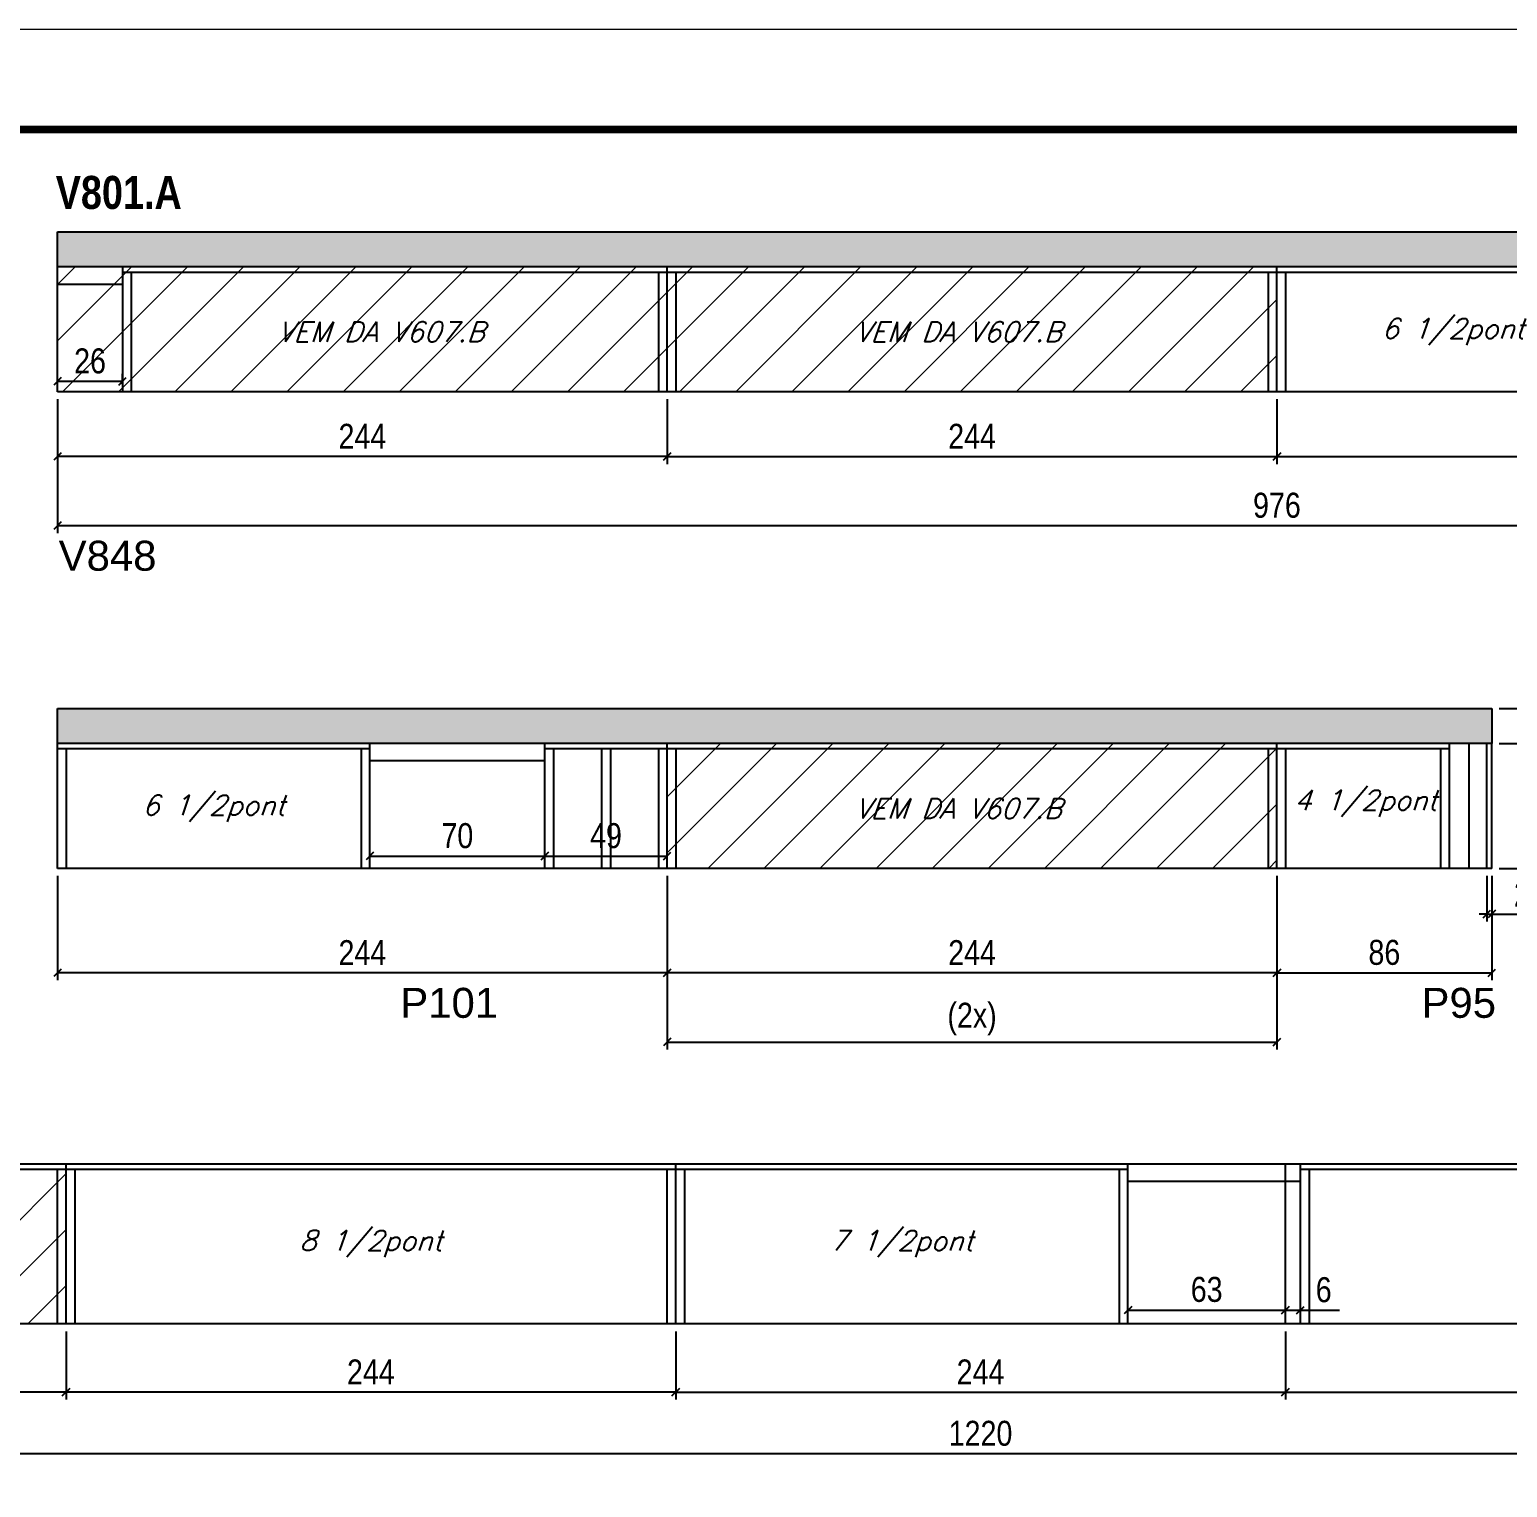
# Model space of a CAD drawing. Extents: x 3309 to 9590, y -2522 to 14608.
# Drawn here: x 5286 to 5878, y 12876 to 13459 of the extents above; entities that cross this region are included whole.
import ezdxf

# ---------------------------------------------------------------- set-up
doc = ezdxf.new("R2010")
doc.units = 0
doc.linetypes.add('DASHED', pattern=[0.75, 0.5, -0.25])
for name, color, linetype in [('5', 5, 'Continuous'), ('COTA', 241, 'Continuous'), ('NOMENCLATURA', 7, 'Continuous'), ('Painéis', 200, 'Continuous'), ('SARR_2.2x7', 40, 'Continuous'), ('SARR_3.5x7', 81, 'Continuous'), ('texto', 7, 'Continuous')]:
    doc.layers.add(name, color=color, linetype=linetype)
for name, color, linetype, lineweight in [('Folhas', 255, 'Continuous', 9), ('Hachura', 251, 'Continuous', 9), ('SARRAFO DE PRESSAO', 251, 'DASHED', 9)]:
    doc.layers.add(name, color=color, linetype=linetype, lineweight=lineweight)
doc.styles.add('COTA TECNICA', font='techl___.ttf', dxfattribs={"height": 10})
doc.styles.add('Romans', font='romans.shx')
doc.styles.get("Standard").update_dxf_attribs({"font": 'arial.ttf'})
doc.styles.add('TECNICA', font='techb___.ttf', dxfattribs={"height": 10})
doc.dimstyles.new('PAINEL', dxfattribs={"dimtxt": 10, "dimasz": 3, "dimexe": 3, "dimexo": 3, "dimgap": 3, "dimtad": 1, "dimdec": 1, "dimzin": 12, "dimdsep": 46, "dimtxsty": 'COTA TECNICA', "dimblk1": 'OBLIQUE', "dimblk2": 'OBLIQUE', "dimsah": 1, "dimcen": 0.9, "dimclrd": 4, "dimclre": 4, "dimclrt": 240, "dimadec": 1, "dimazin": 3, "dimtfac": 1, "dimtdec": 1, "dimtmove": 0, "dimatfit": 3, "dimfxl": 1, "dimtolj": 1, "dimtzin": 12, "dimarcsym": 0})

# ---------------------------------------------------------------- blocks, each defined once
blk = doc.blocks.new('9999999999')
at = {"layer": 'Folhas'}
blk.add_lwpolyline([(98138.98, 34190.21), (99623.98, 34190.21), (99623.98, 35240.21), (98138.98, 35240.21)], close=True, dxfattribs=at)
at = {"layer": 'Folhas', "color": 30, "const_width": 3}
blk.add_lwpolyline([(98213.98, 34230.21), (99583.98, 34230.21), (99583.98, 35200.21), (98213.98, 35200.21)], close=True, dxfattribs=at)
blk = doc.blocks.new('_Oblique')
at = {"color": 0, "linetype": 'ByBlock', "lineweight": -2}
blk.add_line((-0.5, -0.5), (0.5, 0.5), dxfattribs=at)
blk = doc.blocks.new('*D1444')
at = {"layer": 'COTA', "color": 4, "linetype": 'ByBlock', "lineweight": -2, "transparency": 16777216}
for p, q in [((5297.41, 13311.29), (5297.41, 13285.37)), ((5541.41, 13311.29), (5541.41, 13285.37)), ((5541.41, 13288.37), (5297.41, 13288.37))]:
    blk.add_line(p, q, dxfattribs=at)
at = {"layer": 'Defpoints', "color": 0, "linetype": 'ByBlock', "transparency": 16777216}
for p in [(5297.41, 13314.29), (5541.41, 13314.29), (5297.41, 13288.37)]:
    blk.add_point(p, dxfattribs=at)
at = {"layer": 'COTA', "color": 4, "linetype": 'ByBlock', "lineweight": -2, "transparency": 16777216, "xscale": 3, "yscale": 3, "zscale": 3, "rotation": 180}
blk.add_blockref('_Oblique', (5297.41, 13288.37), dxfattribs=at)
at = {"layer": 'COTA', "color": 4, "linetype": 'ByBlock', "lineweight": -2, "transparency": 16777216, "xscale": 3, "yscale": 3, "zscale": 3}
blk.add_blockref('_Oblique', (5541.41, 13288.37), dxfattribs=at)
at = {"layer": 'COTA', "color": 240, "linetype": 'ByBlock', "transparency": 16777216, "insert": (5419.41, 13296.45), "char_height": 10, "attachment_point": 5, "style": 'COTA TECNICA'}
blk.add_mtext('\\A1;244', dxfattribs=at)
blk = doc.blocks.new('*D1446')
at = {"layer": 'COTA', "color": 4, "linetype": 'ByBlock', "lineweight": -2, "transparency": 16777216}
for p, q in [((5297.41, 13311.29), (5297.41, 13257.66)), ((6273.41, 13311.29), (6273.41, 13257.66)), ((6273.41, 13260.66), (5297.41, 13260.66))]:
    blk.add_line(p, q, dxfattribs=at)
at = {"layer": 'Defpoints', "color": 0, "linetype": 'ByBlock', "transparency": 16777216}
for p in [(5297.41, 13314.29), (6273.41, 13314.29), (5297.41, 13260.66)]:
    blk.add_point(p, dxfattribs=at)
at = {"layer": 'COTA', "color": 4, "linetype": 'ByBlock', "lineweight": -2, "transparency": 16777216, "xscale": 3, "yscale": 3, "zscale": 3, "rotation": 180}
blk.add_blockref('_Oblique', (5297.41, 13260.66), dxfattribs=at)
at = {"layer": 'COTA', "color": 4, "linetype": 'ByBlock', "lineweight": -2, "transparency": 16777216, "xscale": 3, "yscale": 3, "zscale": 3}
blk.add_blockref('_Oblique', (6273.41, 13260.66), dxfattribs=at)
at = {"layer": 'COTA', "color": 240, "linetype": 'ByBlock', "transparency": 16777216, "insert": (5785.41, 13268.8), "char_height": 10, "attachment_point": 5, "style": 'COTA TECNICA'}
blk.add_mtext('\\A1;976', dxfattribs=at)
blk = doc.blocks.new('*D1445')
at = {"layer": 'COTA', "color": 4, "lineweight": -2, "transparency": 16777216}
for p, q in [((5541.41, 13311.29), (5541.41, 13285.37)), ((5785.41, 13311.29), (5785.41, 13285.37)), ((5541.41, 13288.37), (5785.41, 13288.37))]:
    blk.add_line(p, q, dxfattribs=at)
at = {"layer": 'Defpoints', "color": 0, "transparency": 16777216}
for p in [(5541.41, 13314.29, 0), (5785.41, 13314.29, 0), (5785.41, 13288.37)]:
    blk.add_point(p, dxfattribs=at)
at = {"layer": 'COTA', "color": 4, "lineweight": -2, "transparency": 16777216, "xscale": 3, "yscale": 3, "zscale": 3, "rotation": 180}
blk.add_blockref('_Oblique', (5541.41, 13288.37), dxfattribs=at)
at = {"layer": 'COTA', "color": 4, "lineweight": -2, "transparency": 16777216, "xscale": 3, "yscale": 3, "zscale": 3}
blk.add_blockref('_Oblique', (5785.41, 13288.37), dxfattribs=at)
at = {"layer": 'COTA', "color": 240, "transparency": 16777216, "insert": (5663.41, 13296.45), "char_height": 10, "attachment_point": 5, "style": 'COTA TECNICA'}
blk.add_mtext('\\A1;244', dxfattribs=at)
blk = doc.blocks.new('*D1447')
at = {"layer": 'COTA', "color": 4, "lineweight": -2, "transparency": 16777216}
for p, q in [((5785.41, 13311.29), (5785.41, 13285.37)), ((6029.41, 13311.29), (6029.41, 13285.37)), ((5785.41, 13288.37), (6029.41, 13288.37))]:
    blk.add_line(p, q, dxfattribs=at)
at = {"layer": 'Defpoints', "color": 0, "transparency": 16777216}
for p in [(5785.41, 13314.29, 0), (6029.41, 13314.29, 0), (6029.41, 13288.37)]:
    blk.add_point(p, dxfattribs=at)
at = {"layer": 'COTA', "color": 4, "lineweight": -2, "transparency": 16777216, "xscale": 3, "yscale": 3, "zscale": 3, "rotation": 180}
blk.add_blockref('_Oblique', (5785.41, 13288.37), dxfattribs=at)
at = {"layer": 'COTA', "color": 4, "lineweight": -2, "transparency": 16777216, "xscale": 3, "yscale": 3, "zscale": 3}
blk.add_blockref('_Oblique', (6029.41, 13288.37), dxfattribs=at)
at = {"layer": 'COTA', "color": 240, "transparency": 16777216, "insert": (5907.41, 13296.45), "char_height": 10, "attachment_point": 5, "style": 'COTA TECNICA'}
blk.add_mtext('\\A1;244', dxfattribs=at)
blk = doc.blocks.new('*D1452')
at = {"layer": 'COTA', "color": 4, "linetype": 'ByBlock', "lineweight": -2, "transparency": 16777216}
for p, q in [((5541.41, 13120.49), (5541.41, 13078.68)), ((5785.41, 13120.49), (5785.41, 13078.68)), ((5785.41, 13081.68), (5541.41, 13081.68))]:
    blk.add_line(p, q, dxfattribs=at)
at = {"layer": 'Defpoints', "color": 0, "linetype": 'ByBlock', "transparency": 16777216}
for p in [(5541.41, 13123.49), (5785.41, 13123.49), (5541.41, 13081.68)]:
    blk.add_point(p, dxfattribs=at)
at = {"layer": 'COTA', "color": 4, "linetype": 'ByBlock', "lineweight": -2, "transparency": 16777216, "xscale": 3, "yscale": 3, "zscale": 3, "rotation": 180}
blk.add_blockref('_Oblique', (5541.41, 13081.68), dxfattribs=at)
at = {"layer": 'COTA', "color": 4, "linetype": 'ByBlock', "lineweight": -2, "transparency": 16777216, "xscale": 3, "yscale": 3, "zscale": 3}
blk.add_blockref('_Oblique', (5785.41, 13081.68), dxfattribs=at)
at = {"layer": 'COTA', "color": 240, "linetype": 'ByBlock', "transparency": 16777216, "insert": (5663.41, 13089.76), "char_height": 10, "attachment_point": 5, "style": 'COTA TECNICA'}
blk.add_mtext('\\A1;244', dxfattribs=at)
blk = doc.blocks.new('*D1453')
at = {"layer": 'COTA', "color": 4, "linetype": 'ByBlock', "lineweight": -2, "transparency": 16777216}
for p, q in [((5297.41, 13120.49), (5297.41, 13078.68)), ((5541.41, 13120.49), (5541.41, 13078.68)), ((5541.41, 13081.68), (5297.41, 13081.68))]:
    blk.add_line(p, q, dxfattribs=at)
at = {"layer": 'Defpoints', "color": 0, "linetype": 'ByBlock', "transparency": 16777216}
for p in [(5297.41, 13123.49), (5541.41, 13123.49), (5297.41, 13081.68)]:
    blk.add_point(p, dxfattribs=at)
at = {"layer": 'COTA', "color": 4, "linetype": 'ByBlock', "lineweight": -2, "transparency": 16777216, "xscale": 3, "yscale": 3, "zscale": 3, "rotation": 180}
blk.add_blockref('_Oblique', (5297.41, 13081.68), dxfattribs=at)
at = {"layer": 'COTA', "color": 4, "linetype": 'ByBlock', "lineweight": -2, "transparency": 16777216, "xscale": 3, "yscale": 3, "zscale": 3}
blk.add_blockref('_Oblique', (5541.41, 13081.68), dxfattribs=at)
at = {"layer": 'COTA', "color": 240, "linetype": 'ByBlock', "transparency": 16777216, "insert": (5419.41, 13089.76), "char_height": 10, "attachment_point": 5, "style": 'COTA TECNICA'}
blk.add_mtext('\\A1;244', dxfattribs=at)
blk = doc.blocks.new('*D1454')
at = {"layer": 'COTA', "color": 4, "lineweight": -2, "transparency": 16777216}
for p, q in [((5785.41, 13120.49), (5785.41, 13078.68)), ((5871.41, 13120.49), (5871.41, 13078.68)), ((5785.41, 13081.68), (5871.41, 13081.68))]:
    blk.add_line(p, q, dxfattribs=at)
at = {"layer": 'Defpoints', "color": 0, "transparency": 16777216}
for p in [(5785.41, 13123.49, 0), (5871.41, 13123.49, 0), (5871.41, 13081.68)]:
    blk.add_point(p, dxfattribs=at)
at = {"layer": 'COTA', "color": 4, "lineweight": -2, "transparency": 16777216, "xscale": 3, "yscale": 3, "zscale": 3, "rotation": 180}
blk.add_blockref('_Oblique', (5785.41, 13081.68), dxfattribs=at)
at = {"layer": 'COTA', "color": 4, "lineweight": -2, "transparency": 16777216, "xscale": 3, "yscale": 3, "zscale": 3}
blk.add_blockref('_Oblique', (5871.41, 13081.68), dxfattribs=at)
at = {"layer": 'COTA', "color": 240, "transparency": 16777216, "insert": (5828.41, 13089.81), "char_height": 10, "attachment_point": 5, "style": 'COTA TECNICA'}
blk.add_mtext('\\A1;86', dxfattribs=at)
blk = doc.blocks.new('*D1449')
at = {"layer": 'COTA', "color": 4, "lineweight": -2, "transparency": 16777216}
for p, q in [((5874.41, 13173.49), (5909.49, 13173.49)), ((5906.49, 13173.49), (5906.49, 13123.49)), ((5874.41, 13123.49), (5909.49, 13123.49))]:
    blk.add_line(p, q, dxfattribs=at)
at = {"layer": 'Defpoints', "color": 0, "transparency": 16777216}
for p in [(5871.41, 13173.49, 0), (5871.41, 13123.49, 0), (5906.49, 13123.49)]:
    blk.add_point(p, dxfattribs=at)
at = {"layer": 'COTA', "color": 4, "lineweight": -2, "transparency": 16777216, "xscale": 3, "yscale": 3, "zscale": 3}
for p, rotation in [((5906.49, 13173.49), 90), ((5906.49, 13123.49), 270)]:
    blk.add_blockref('_Oblique', p, dxfattribs=dict(at, rotation=rotation))
at = {"layer": 'COTA', "color": 240, "transparency": 16777216, "insert": (5898.38, 13148.49), "char_height": 10, "attachment_point": 5, "rotation": 90, "style": 'COTA TECNICA'}
blk.add_mtext('\\A1;50', dxfattribs=at)
blk = doc.blocks.new('*D1450')
at = {"layer": 'COTA', "color": 4, "lineweight": -2, "transparency": 16777216}
for p, q in [((5906.49, 13187.49), (5906.49, 13206.61)), ((5874.41, 13187.49), (5909.49, 13187.49)), ((5906.49, 13173.49), (5906.49, 13187.49)), ((5874.41, 13173.49), (5909.49, 13173.49))]:
    blk.add_line(p, q, dxfattribs=at)
at = {"layer": 'Defpoints', "color": 0, "transparency": 16777216}
for p in [(5871.41, 13187.49, 0), (5906.49, 13187.49), (5871.41, 13173.49, 0)]:
    blk.add_point(p, dxfattribs=at)
at = {"layer": 'COTA', "color": 4, "lineweight": -2, "transparency": 16777216, "xscale": 3, "yscale": 3, "zscale": 3}
for p, rotation in [((5906.49, 13187.49), 90), ((5906.49, 13173.49), 270)]:
    blk.add_blockref('_Oblique', p, dxfattribs=dict(at, rotation=rotation))
at = {"layer": 'COTA', "color": 240, "transparency": 16777216, "insert": (5898.42, 13198.55), "char_height": 10, "attachment_point": 5, "rotation": 90, "style": 'COTA TECNICA'}
blk.add_mtext('\\A1;14', dxfattribs=at)
blk = doc.blocks.new('*D1451')
at = {"layer": 'COTA', "color": 4, "lineweight": -2, "transparency": 16777216}
for p, q in [((5874.41, 13187.49), (5938.07, 13187.49)), ((5935.07, 13123.49), (5935.07, 13187.49)), ((5874.41, 13123.49), (5938.07, 13123.49))]:
    blk.add_line(p, q, dxfattribs=at)
at = {"layer": 'Defpoints', "color": 0, "transparency": 16777216}
for p in [(5871.41, 13187.49, 0), (5935.07, 13187.49), (5871.41, 13123.49, 0)]:
    blk.add_point(p, dxfattribs=at)
at = {"layer": 'COTA', "color": 4, "lineweight": -2, "transparency": 16777216, "xscale": 3, "yscale": 3, "zscale": 3}
for p, rotation in [((5935.07, 13187.49), 90), ((5935.07, 13123.49), 270)]:
    blk.add_blockref('_Oblique', p, dxfattribs=dict(at, rotation=rotation))
at = {"layer": 'COTA', "color": 240, "transparency": 16777216, "insert": (5926.97, 13155.49), "char_height": 10, "attachment_point": 5, "rotation": 90, "style": 'COTA TECNICA'}
blk.add_mtext('\\A1;64', dxfattribs=at)
blk = doc.blocks.new('*D1455')
at = {"layer": 'COTA', "color": 4, "lineweight": -2, "transparency": 16777216}
for p, q in [((5541.41, 13120.49), (5541.41, 13050.97)), ((5785.41, 13120.49), (5785.41, 13050.97)), ((5541.41, 13053.97), (5785.41, 13053.97))]:
    blk.add_line(p, q, dxfattribs=at)
at = {"layer": 'Defpoints', "color": 0, "transparency": 16777216}
for p in [(5541.41, 13123.49), (5785.41, 13123.49), (5785.41, 13053.97)]:
    blk.add_point(p, dxfattribs=at)
at = {"layer": 'COTA', "color": 4, "lineweight": -2, "transparency": 16777216, "xscale": 3, "yscale": 3, "zscale": 3, "rotation": 180}
blk.add_blockref('_Oblique', (5541.41, 13053.97), dxfattribs=at)
at = {"layer": 'COTA', "color": 4, "lineweight": -2, "transparency": 16777216, "xscale": 3, "yscale": 3, "zscale": 3}
blk.add_blockref('_Oblique', (5785.41, 13053.97), dxfattribs=at)
at = {"layer": 'COTA', "color": 240, "transparency": 16777216, "insert": (5663.41, 13063.2), "char_height": 10, "attachment_point": 5, "style": 'COTA TECNICA'}
blk.add_mtext('\\A1;(2x)', dxfattribs=at)
blk = doc.blocks.new('*D1456')
at = {"layer": 'COTA', "color": 4, "lineweight": -2, "transparency": 16777216}
for p, q in [((5869.41, 13120.49), (5869.41, 13102.22)), ((5871.41, 13120.49), (5871.41, 13102.22)), ((5869.41, 13105.22), (5866.41, 13105.22)), ((5869.41, 13105.22), (5871.41, 13105.22)), ((5871.41, 13105.22), (5889.52, 13105.22))]:
    blk.add_line(p, q, dxfattribs=at)
at = {"layer": 'Defpoints', "color": 0, "transparency": 16777216}
for p in [(5869.41, 13123.49), (5871.41, 13123.49), (5871.41, 13105.22)]:
    blk.add_point(p, dxfattribs=at)
at = {"layer": 'COTA', "color": 4, "lineweight": -2, "transparency": 16777216, "xscale": 3, "yscale": 3, "zscale": 3}
blk.add_blockref('_Oblique', (5869.41, 13105.22), dxfattribs=at)
at = {"layer": 'COTA', "color": 4, "lineweight": -2, "transparency": 16777216, "xscale": 3, "yscale": 3, "zscale": 3, "rotation": 180}
blk.add_blockref('_Oblique', (5871.41, 13105.22), dxfattribs=at)
at = {"layer": 'COTA', "color": 240, "transparency": 16777216, "insert": (5883.46, 13113.22), "char_height": 10, "attachment_point": 5, "style": 'COTA TECNICA'}
blk.add_mtext('\\A1;2', dxfattribs=at)
blk = doc.blocks.new('*D1457')
at = {"layer": 'COTA', "color": 4, "lineweight": -2, "transparency": 16777216}
for p, q in [((5297.41, 13317.29), (5297.41, 13321.48)), ((5323.41, 13317.29), (5323.41, 13321.48)), ((5297.41, 13318.48), (5323.41, 13318.48))]:
    blk.add_line(p, q, dxfattribs=at)
at = {"layer": 'Defpoints', "color": 0, "transparency": 16777216}
for p in [(5297.41, 13314.29), (5323.41, 13318.48), (5323.41, 13314.29)]:
    blk.add_point(p, dxfattribs=at)
at = {"layer": 'COTA', "color": 4, "lineweight": -2, "transparency": 16777216, "xscale": 3, "yscale": 3, "zscale": 3, "rotation": 180}
blk.add_blockref('_Oblique', (5297.41, 13318.48), dxfattribs=at)
at = {"layer": 'COTA', "color": 4, "lineweight": -2, "transparency": 16777216, "xscale": 3, "yscale": 3, "zscale": 3}
blk.add_blockref('_Oblique', (5323.41, 13318.48), dxfattribs=at)
at = {"layer": 'COTA', "color": 240, "transparency": 16777216, "insert": (5310.41, 13326.58), "char_height": 10, "attachment_point": 5, "style": 'COTA TECNICA'}
blk.add_mtext('\\A1;26', dxfattribs=at)
blk = doc.blocks.new('*D1460')
at = {"layer": 'COTA', "color": 4, "lineweight": -2, "transparency": 16777216}
for p, q in [((5422.41, 13126.49), (5422.41, 13131.43)), ((5492.41, 13126.49), (5492.41, 13131.43)), ((5422.41, 13128.43), (5492.41, 13128.43))]:
    blk.add_line(p, q, dxfattribs=at)
at = {"layer": 'Defpoints', "color": 0, "transparency": 16777216}
for p in [(5492.41, 13128.43), (5422.41, 13123.49), (5492.41, 13123.49)]:
    blk.add_point(p, dxfattribs=at)
at = {"layer": 'COTA', "color": 4, "lineweight": -2, "transparency": 16777216, "xscale": 3, "yscale": 3, "zscale": 3, "rotation": 180}
blk.add_blockref('_Oblique', (5422.41, 13128.43), dxfattribs=at)
at = {"layer": 'COTA', "color": 4, "lineweight": -2, "transparency": 16777216, "xscale": 3, "yscale": 3, "zscale": 3}
blk.add_blockref('_Oblique', (5492.41, 13128.43), dxfattribs=at)
at = {"layer": 'COTA', "color": 240, "transparency": 16777216, "insert": (5457.41, 13136.53), "char_height": 10, "attachment_point": 5, "style": 'COTA TECNICA'}
blk.add_mtext('\\A1;70', dxfattribs=at)
blk = doc.blocks.new('*D1461')
at = {"layer": 'COTA', "color": 4, "lineweight": -2, "transparency": 16777216}
for p, q in [((5492.41, 13126.49), (5492.41, 13131.43)), ((5541.41, 13126.49), (5541.41, 13131.43)), ((5492.41, 13128.43), (5541.41, 13128.43))]:
    blk.add_line(p, q, dxfattribs=at)
at = {"layer": 'Defpoints', "color": 0, "transparency": 16777216}
for p in [(5541.41, 13128.43), (5492.41, 13123.49), (5541.41, 13123.49)]:
    blk.add_point(p, dxfattribs=at)
at = {"layer": 'COTA', "color": 4, "lineweight": -2, "transparency": 16777216, "xscale": 3, "yscale": 3, "zscale": 3, "rotation": 180}
blk.add_blockref('_Oblique', (5492.41, 13128.43), dxfattribs=at)
at = {"layer": 'COTA', "color": 4, "lineweight": -2, "transparency": 16777216, "xscale": 3, "yscale": 3, "zscale": 3}
blk.add_blockref('_Oblique', (5541.41, 13128.43), dxfattribs=at)
at = {"layer": 'COTA', "color": 240, "transparency": 16777216, "insert": (5516.91, 13136.53), "char_height": 10, "attachment_point": 5, "style": 'COTA TECNICA'}
blk.add_mtext('\\A1;49', dxfattribs=at)
blk = doc.blocks.new('*D1465')
at = {"layer": 'COTA', "color": 4, "linetype": 'ByBlock', "lineweight": -2, "transparency": 16777216}
for p, q in [((5300.8, 12938.15), (5300.8, 12910.83)), ((5544.8, 12938.15), (5544.8, 12910.83)), ((5544.8, 12913.83), (5300.8, 12913.83))]:
    blk.add_line(p, q, dxfattribs=at)
at = {"layer": 'Defpoints', "color": 0, "linetype": 'ByBlock', "transparency": 16777216}
for p in [(5300.8, 12941.15), (5544.8, 12941.15), (5300.8, 12913.83)]:
    blk.add_point(p, dxfattribs=at)
at = {"layer": 'COTA', "color": 4, "linetype": 'ByBlock', "lineweight": -2, "transparency": 16777216, "xscale": 3, "yscale": 3, "zscale": 3, "rotation": 180}
blk.add_blockref('_Oblique', (5300.8, 12913.83), dxfattribs=at)
at = {"layer": 'COTA', "color": 4, "linetype": 'ByBlock', "lineweight": -2, "transparency": 16777216, "xscale": 3, "yscale": 3, "zscale": 3}
blk.add_blockref('_Oblique', (5544.8, 12913.83), dxfattribs=at)
at = {"layer": 'COTA', "color": 240, "linetype": 'ByBlock', "transparency": 16777216, "insert": (5422.8, 12921.9), "char_height": 10, "attachment_point": 5, "style": 'COTA TECNICA'}
blk.add_mtext('\\A1;244', dxfattribs=at)
blk = doc.blocks.new('*D1466')
at = {"layer": 'COTA', "color": 4, "linetype": 'ByBlock', "lineweight": -2, "transparency": 16777216}
for p, q in [((5056.8, 12938.15), (5056.8, 12910.83)), ((5300.8, 12938.15), (5300.8, 12910.83)), ((5300.8, 12913.83), (5056.8, 12913.83))]:
    blk.add_line(p, q, dxfattribs=at)
at = {"layer": 'Defpoints', "color": 0, "linetype": 'ByBlock', "transparency": 16777216}
for p in [(5056.8, 12941.15), (5300.8, 12941.15), (5056.8, 12913.83)]:
    blk.add_point(p, dxfattribs=at)
at = {"layer": 'COTA', "color": 4, "linetype": 'ByBlock', "lineweight": -2, "transparency": 16777216, "xscale": 3, "yscale": 3, "zscale": 3, "rotation": 180}
blk.add_blockref('_Oblique', (5056.8, 12913.83), dxfattribs=at)
at = {"layer": 'COTA', "color": 4, "linetype": 'ByBlock', "lineweight": -2, "transparency": 16777216, "xscale": 3, "yscale": 3, "zscale": 3}
blk.add_blockref('_Oblique', (5300.8, 12913.83), dxfattribs=at)
at = {"layer": 'COTA', "color": 240, "linetype": 'ByBlock', "transparency": 16777216, "insert": (5178.8, 12921.9), "char_height": 10, "attachment_point": 5, "style": 'COTA TECNICA'}
blk.add_mtext('\\A1;244', dxfattribs=at)
blk = doc.blocks.new('*D1467')
at = {"layer": 'COTA', "color": 4, "linetype": 'ByBlock', "lineweight": -2, "transparency": 16777216}
for p, q in [((5056.8, 12938.15), (5056.8, 12886.17)), ((6276.8, 12938.15), (6276.8, 12886.17)), ((6276.8, 12889.17), (5056.8, 12889.17))]:
    blk.add_line(p, q, dxfattribs=at)
at = {"layer": 'Defpoints', "color": 0, "linetype": 'ByBlock', "transparency": 16777216}
for p in [(5056.8, 12941.15), (6276.8, 12941.15), (5056.8, 12889.17)]:
    blk.add_point(p, dxfattribs=at)
at = {"layer": 'COTA', "color": 4, "linetype": 'ByBlock', "lineweight": -2, "transparency": 16777216, "xscale": 3, "yscale": 3, "zscale": 3, "rotation": 180}
blk.add_blockref('_Oblique', (5056.8, 12889.17), dxfattribs=at)
at = {"layer": 'COTA', "color": 4, "linetype": 'ByBlock', "lineweight": -2, "transparency": 16777216, "xscale": 3, "yscale": 3, "zscale": 3}
blk.add_blockref('_Oblique', (6276.8, 12889.17), dxfattribs=at)
at = {"layer": 'COTA', "color": 240, "linetype": 'ByBlock', "transparency": 16777216, "insert": (5666.8, 12897.28), "char_height": 10, "attachment_point": 5, "style": 'COTA TECNICA'}
blk.add_mtext('\\A1;1220', dxfattribs=at)
blk = doc.blocks.new('*D1468')
at = {"layer": 'COTA', "color": 4, "lineweight": -2, "transparency": 16777216}
for p, q in [((5544.8, 12938.15), (5544.8, 12910.83)), ((5788.8, 12938.15), (5788.8, 12910.83)), ((5544.8, 12913.83), (5788.8, 12913.83))]:
    blk.add_line(p, q, dxfattribs=at)
at = {"layer": 'Defpoints', "color": 0, "transparency": 16777216}
for p in [(5544.8, 12941.15), (5788.8, 12941.15), (5788.8, 12913.83)]:
    blk.add_point(p, dxfattribs=at)
at = {"layer": 'COTA', "color": 4, "lineweight": -2, "transparency": 16777216, "xscale": 3, "yscale": 3, "zscale": 3, "rotation": 180}
blk.add_blockref('_Oblique', (5544.8, 12913.83), dxfattribs=at)
at = {"layer": 'COTA', "color": 4, "lineweight": -2, "transparency": 16777216, "xscale": 3, "yscale": 3, "zscale": 3}
blk.add_blockref('_Oblique', (5788.8, 12913.83), dxfattribs=at)
at = {"layer": 'COTA', "color": 240, "transparency": 16777216, "insert": (5666.8, 12921.9), "char_height": 10, "attachment_point": 5, "style": 'COTA TECNICA'}
blk.add_mtext('\\A1;244', dxfattribs=at)
blk = doc.blocks.new('*D1469')
at = {"layer": 'COTA', "color": 4, "lineweight": -2, "transparency": 16777216}
for p, q in [((5788.8, 12938.15), (5788.8, 12910.83)), ((6032.8, 12938.15), (6032.8, 12910.83)), ((5788.8, 12913.83), (6032.8, 12913.83))]:
    blk.add_line(p, q, dxfattribs=at)
at = {"layer": 'Defpoints', "color": 0, "transparency": 16777216}
for p in [(5788.8, 12941.15), (6032.8, 12941.15), (6032.8, 12913.83)]:
    blk.add_point(p, dxfattribs=at)
at = {"layer": 'COTA', "color": 4, "lineweight": -2, "transparency": 16777216, "xscale": 3, "yscale": 3, "zscale": 3, "rotation": 180}
blk.add_blockref('_Oblique', (5788.8, 12913.83), dxfattribs=at)
at = {"layer": 'COTA', "color": 4, "lineweight": -2, "transparency": 16777216, "xscale": 3, "yscale": 3, "zscale": 3}
blk.add_blockref('_Oblique', (6032.8, 12913.83), dxfattribs=at)
at = {"layer": 'COTA', "color": 240, "transparency": 16777216, "insert": (5910.8, 12921.9), "char_height": 10, "attachment_point": 5, "style": 'COTA TECNICA'}
blk.add_mtext('\\A1;244', dxfattribs=at)
blk = doc.blocks.new('*D1470')
at = {"layer": 'COTA', "color": 4, "lineweight": -2, "transparency": 16777216}
for p, q in [((5725.8, 12944.15), (5725.8, 12949.67)), ((5788.8, 12944.15), (5788.8, 12949.67)), ((5725.8, 12946.67), (5788.8, 12946.67))]:
    blk.add_line(p, q, dxfattribs=at)
at = {"layer": 'Defpoints', "color": 0, "transparency": 16777216}
for p in [(5725.8, 12941.15), (5788.8, 12946.67), (5788.8, 12941.15)]:
    blk.add_point(p, dxfattribs=at)
at = {"layer": 'COTA', "color": 4, "lineweight": -2, "transparency": 16777216, "xscale": 3, "yscale": 3, "zscale": 3, "rotation": 180}
blk.add_blockref('_Oblique', (5725.8, 12946.67), dxfattribs=at)
at = {"layer": 'COTA', "color": 4, "lineweight": -2, "transparency": 16777216, "xscale": 3, "yscale": 3, "zscale": 3}
blk.add_blockref('_Oblique', (5788.8, 12946.67), dxfattribs=at)
at = {"layer": 'COTA', "color": 240, "transparency": 16777216, "insert": (5757.3, 12954.89), "char_height": 10, "attachment_point": 5, "style": 'COTA TECNICA'}
blk.add_mtext('\\A1;63', dxfattribs=at)
blk = doc.blocks.new('*D1471')
at = {"layer": 'COTA', "color": 4, "lineweight": -2, "transparency": 16777216}
for p, q in [((5788.8, 12944.15), (5788.8, 12949.67)), ((5794.8, 12944.15), (5794.8, 12949.67)), ((5788.8, 12946.67), (5794.8, 12946.67)), ((5794.8, 12946.67), (5810.47, 12946.67))]:
    blk.add_line(p, q, dxfattribs=at)
at = {"layer": 'Defpoints', "color": 0, "transparency": 16777216}
for p in [(5788.8, 12941.15), (5794.8, 12946.67), (5794.8, 12941.15)]:
    blk.add_point(p, dxfattribs=at)
at = {"layer": 'COTA', "color": 4, "lineweight": -2, "transparency": 16777216, "xscale": 3, "yscale": 3, "zscale": 3, "rotation": 180}
blk.add_blockref('_Oblique', (5788.8, 12946.67), dxfattribs=at)
at = {"layer": 'COTA', "color": 4, "lineweight": -2, "transparency": 16777216, "xscale": 3, "yscale": 3, "zscale": 3}
blk.add_blockref('_Oblique', (5794.8, 12946.67), dxfattribs=at)
at = {"layer": 'COTA', "color": 240, "transparency": 16777216, "insert": (5804.13, 12954.77), "char_height": 10, "attachment_point": 5, "style": 'COTA TECNICA'}
blk.add_mtext('\\A1;6', dxfattribs=at)

msp = doc.modelspace()

# ---------------------------------------------------------------- hatches: boundary and pattern name
at = {"layer": 'COTA'}
h = msp.add_hatch(dxfattribs=at)
h.set_pattern_fill('AR-CONC', color=256, scale=0.03)
h.set_pattern_definition([(50, (-1629.3335, 102.283), (5.4655401, -0.4781726), [0.5715, -6.2865]), (355, (-1629.3335, 102.283), (-1.0573026, 5.7317054), [0.4572, -5.0292175]), (100.451445, (-1628.878, 102.243), (4.4082374, 5.2535326), [0.4857003, -5.3427073]), (46.1842, (-1629.3335, 103.807), (8.1323712, -1.2612698), [0.85725, -9.42975]), (96.63556, (-1628.656, 103.702), (7.122124, 7.4227837), [0.7285507, -8.0140682]), (351.18415, (-1629.3335, 103.807), (7.122124, 7.4227837), [0.685799, -7.543792]), (21, (-1628.5715, 103.426), (4.5484317, -3.067956), [0.5715, -6.2865]), (326, (-1628.5715, 103.426), (1.8540609, 5.525639), [0.4572, -5.0292]), (71.451445, (-1628.1925, 103.17), (6.4024926, 2.457683), [0.4857003, -5.3426981]), (37.5, (-1629.3335, 102.2828), (0.0926581, 2.53665117), [0, -4.96824, 0, -5.1054, 0, -5.04825]), (7.5, (-1629.3335, 102.2828), (2.00458988, 3.00541724), [0, -2.91084, 0, -4.85394, 0, -1.92405]), (327.5, (-1631.0328, 102.2828), (4.06771786, -0.17186232), [0, -1.905, 0, -5.9436, 0, -7.8867]), (317.5, (-1631.7948, 102.2828), (4.44387544, 0.7627947), [0, -2.4765, 0, -3.94716, 0, -5.6007])])
h.paths.add_polyline_path([(5297.41, 13378.29), (5297.41, 13364.29), (6273.41, 13364.29), (6273.41, 13378.29)])
h = msp.add_hatch(dxfattribs=at)
h.set_pattern_fill('AR-CONC', color=256, scale=0.03)
h.set_pattern_definition([(50, (-1683.5547, -22.931), (5.4655401, -0.4781726), [0.5715, -6.2865]), (355, (-1683.5547, -22.931), (-1.0573026, 5.7317054), [0.4572, -5.0292175]), (100.451445, (-1683.099, -22.971), (4.4082374, 5.2535326), [0.4857003, -5.3427073]), (46.1842, (-1683.555, -21.407), (8.1323712, -1.2612698), [0.85725, -9.42975]), (96.63556, (-1682.877, -21.512), (7.122124, 7.4227837), [0.7285507, -8.0140682]), (351.18415, (-1683.555, -21.407), (7.122124, 7.4227837), [0.685799, -7.543792]), (21, (-1682.7927, -21.788), (4.5484317, -3.067956), [0.5715, -6.2865]), (326, (-1682.7927, -21.788), (1.8540609, 5.525639), [0.4572, -5.0292]), (71.451445, (-1682.4137, -22.044), (6.4024926, 2.457683), [0.4857003, -5.3426981]), (37.5, (-1683.5547, -22.9312), (0.0926581, 2.53665117), [0, -4.96824, 0, -5.1054, 0, -5.04825]), (7.5, (-1683.5547, -22.9312), (2.00458988, 3.00541724), [0, -2.91084, 0, -4.85394, 0, -1.92405]), (327.5, (-1685.254, -22.9312), (4.06771786, -0.17186232), [0, -1.905, 0, -5.9436, 0, -7.8867]), (317.5, (-1686.016, -22.9312), (4.4438754, 0.7627947), [0, -2.4765, 0, -3.94716, 0, -5.6007])])
h.paths.add_polyline_path([(5297.41, 13187.49), (5297.41, 13173.49), (5871.41, 13173.49), (5871.41, 13187.49)])
at = {"layer": 'Hachura'}
h = msp.add_hatch(dxfattribs=at)
h.set_pattern_fill('ANSI31', color=256, scale=5)
h.paths.add_polyline_path([(5541.41, 13314.29), (5541.41, 13364.29), (5297.41, 13364.29), (5297.41, 13314.29)])
h.paths.add_polyline_path([(5785.41, 13314.29), (5785.41, 13364.29), (5541.41, 13364.29), (5541.41, 13314.29)])
h.paths.add_polyline_path([(6029.41, 13364.29), (6029.41, 13314.29), (6273.41, 13314.29), (6273.41, 13364.29)])
h.paths.add_polyline_path([(5785.41, 13123.49), (5785.41, 13173.49), (5541.41, 13173.49), (5541.41, 13123.49)])
h = msp.add_hatch(dxfattribs=at)
h.set_pattern_fill('ANSI31', color=256, scale=5)
h.paths.add_polyline_path([(5300.8, 12941.15), (5300.8, 13005.15), (5056.8, 13005.15), (5056.8, 12941.15)])

# ---------------------------------------------------------------- linework, layer by layer
at = {"layer": 'COTA'}
for p, q in [((5297.41, 13364.29), (5297.41, 13378.29)), ((5297.41, 13378.29), (6273.41, 13378.29)), ((5297.41, 13173.49), (5297.41, 13187.49)), ((5297.41, 13187.49), (5871.41, 13187.49)), ((5871.41, 13187.49), (5871.41, 13173.49))]:
    msp.add_line(p, q, dxfattribs=at)
at = {"layer": 'Painéis', "linetype": 'ByBlock'}
for p, q in [((6273.41, 13364.29), (5297.41, 13364.29)), ((5297.41, 13314.29), (5297.41, 13364.29)), ((5541.41, 13314.29), (5541.41, 13364.29)), ((5785.41, 13314.29), (5785.41, 13364.29)), ((6273.41, 13314.29), (5297.41, 13314.29)), ((5871.41, 13173.49), (5297.41, 13173.49)), ((5297.41, 13123.49), (5297.41, 13173.49)), ((5541.41, 13123.49), (5541.41, 13173.49)), ((5785.41, 13123.49), (5785.41, 13173.49)), ((5869.41, 13123.49), (5869.41, 13173.49)), ((5871.41, 13123.49), (5871.41, 13173.49)), ((5871.41, 13123.49), (5297.41, 13123.49)), ((6276.8, 13005.15), (5056.8, 13005.15)), ((5300.8, 12941.15), (5300.8, 13005.15)), ((5544.8, 12941.15), (5544.8, 13005.15)), ((5788.8, 12941.15), (5788.8, 13005.15)), ((6276.8, 12941.15), (5056.8, 12941.15))]:
    msp.add_line(p, q, dxfattribs=at)
at = {"layer": 'SARR_2.2x7', "linetype": 'Continuous'}
for p, q in [((5541.41, 13362.09), (5323.41, 13362.09)), ((5785.41, 13362.09), (5541.41, 13362.09)), ((5926.41, 13362.09), (5785.41, 13362.09)), ((5323.41, 13357.29), (5297.41, 13357.29)), ((5862.41, 13123.49), (5862.41, 13173.49)), ((5422.41, 13171.29), (5297.41, 13171.29)), ((5492.41, 13166.49), (5422.41, 13166.49)), ((5541.41, 13171.29), (5492.41, 13171.29)), ((5785.41, 13171.29), (5541.41, 13171.29)), ((5854.41, 13171.29), (5785.41, 13171.29)), ((5300.8, 13002.95), (5056.8, 13002.95)), ((5544.8, 13002.95), (5300.8, 13002.95)), ((5725.8, 13002.95), (5544.8, 13002.95)), ((6032.8, 13002.95), (5794.8, 13002.95)), ((5788.8, 12998.15), (5725.8, 12998.15)), ((5794.8, 12998.15), (5788.8, 12998.15))]:
    msp.add_line(p, q, dxfattribs=at)
at = {"layer": 'SARR_3.5x7'}
for p, q in [((5323.41, 13364.29), (5323.41, 13314.29)), ((5326.91, 13362.09), (5326.91, 13314.29)), ((5537.91, 13362.09), (5537.91, 13314.29)), ((5544.91, 13362.09), (5544.91, 13314.29)), ((5781.91, 13362.09), (5781.91, 13314.29)), ((5788.91, 13362.09), (5788.91, 13314.29)), ((5422.41, 13123.49), (5422.41, 13173.49)), ((5492.41, 13123.49), (5492.41, 13173.49)), ((5854.41, 13173.49), (5854.41, 13123.49)), ((5300.91, 13171.29), (5300.91, 13123.49)), ((5418.91, 13171.29), (5418.91, 13123.49)), ((5495.91, 13171.29), (5495.91, 13123.49)), ((5515.27, 13123.49), (5515.27, 13171.29)), ((5518.77, 13171.29), (5518.77, 13123.49)), ((5537.91, 13171.29), (5537.91, 13123.49)), ((5544.91, 13171.29), (5544.91, 13123.49)), ((5781.91, 13171.29), (5781.91, 13123.49)), ((5788.91, 13171.29), (5788.91, 13123.49)), ((5850.91, 13171.29), (5850.91, 13123.49)), ((5297.3, 13002.95), (5297.3, 12941.15)), ((5304.3, 13002.95), (5304.3, 12941.15)), ((5541.3, 13002.95), (5541.3, 12941.15)), ((5548.3, 13002.95), (5548.3, 12941.15)), ((5722.3, 13002.95), (5722.3, 12941.15)), ((5725.8, 12941.15), (5725.8, 13005.15)), ((5794.8, 12941.15), (5794.8, 13005.15)), ((5798.3, 13002.95), (5798.3, 12941.15))]:
    msp.add_line(p, q, dxfattribs=at)

# ---------------------------------------------------------------- block references
at = {"layer": 'SARRAFO DE PRESSAO', "color": 6, "linetype": 'ByBlock'}
msp.add_blockref('9999999999', (-93231.11, -21780.92), dxfattribs=at)

# ---------------------------------------------------------------- texts
at = {"layer": '5', "linetype": 'Continuous'}
for s, rotation, p in [('V848', 0.00004, (5297.86, 13242.65)), ('P101', 0.00004, (5434.59, 13063.67)), ('P95', 359.99996, (5843.28, 13063.67, 0))]:
    msp.add_text(s, height=12, rotation=rotation, dxfattribs=at).set_placement(p)
at = {"layer": 'NOMENCLATURA', "style": 'TECNICA'}
msp.add_text('V801.A', height=13.2, dxfattribs=at).set_placement((5296.69, 13387.48))
at = {"layer": 'texto', "color": 2, "char_height": 8, "attachment_point": 5, "style": 'Romans'}
for s, insert in [('{\\Q19;\\C256;6 1/2pont}', (5855.91, 13338.29)), ('{\\Q19;\\C256;VEM DA V607.B}', (5426.91, 13338.29)), ('{\\Q19;\\C256;VEM DA V607.B}', (5657.91, 13338.29)), ('{\\Q19;\\C256;6 1/2pont}', (5359.91, 13147.49)), ('{\\Q19;\\C256;4 1/2pont}', (5820.91, 13149.49)), ('{\\Q19;\\C256;VEM DA V607.B}', (5657.91, 13147.49)), ('{\\Q19;\\C256;8 1/2pont}', (5422.8, 12973.15)), ('{\\Q19;\\C256;7 1/2pont}', (5635.3, 12973.15))]:
    msp.add_mtext(s, dxfattribs=dict(at, insert=insert))

# ---------------------------------------------------------------- dimensions: what is measured, and where the dimension line sits
at = {"layer": 'COTA'}
for base, p1, p2, picture, middle in [((5323.41, 13318.48), (5297.41, 13314.29), (5323.41, 13314.29), '*D1457', (5310.41, 13326.58)), ((5785.41, 13288.37, 0), (5541.41, 13314.29), (5785.41, 13314.29), '*D1445', (5663.41, 13296.45, 0)), ((6029.41, 13288.37, 0), (5785.41, 13314.29), (6029.41, 13314.29), '*D1447', (5907.41, 13296.45, 0)), ((5492.41, 13128.43), (5422.41, 13123.49), (5492.41, 13123.49), '*D1460', (5457.41, 13136.53)), ((5871.41, 13081.68, 0), (5785.41, 13123.49), (5871.41, 13123.49), '*D1454', (5828.41, 13089.81, 0)), ((5871.41, 13105.22), (5869.41, 13123.49), (5871.41, 13123.49), '*D1456', (5883.46, 13113.22)), ((5788.8, 12946.67), (5725.8, 12941.15), (5788.8, 12941.15), '*D1470', (5757.3, 12954.89)), ((5794.8, 12946.67), (5788.8, 12941.15), (5794.8, 12941.15), '*D1471', (5804.13, 12954.77)), ((5788.8, 12913.83), (5544.8, 12941.15), (5788.8, 12941.15), '*D1468', (5666.8, 12921.9)), ((6032.8, 12913.83), (5788.8, 12941.15), (6032.8, 12941.15), '*D1469', (5910.8, 12921.9))]:
    dim = msp.add_linear_dim(base=base, p1=p1, p2=p2, dimstyle='PAINEL', dxfattribs=at)
    dim.commit()
    dim.dimension.update_dxf_attribs({"geometry": picture, "text_midpoint": middle})
at = {"layer": 'COTA', "linetype": 'ByBlock'}
for base, p1, p2, picture, middle in [((5297.41, 13288.37), (5541.41, 13314.29), (5297.41, 13314.29), '*D1444', (5419.41, 13296.45)), ((5297.41, 13081.68), (5541.41, 13123.49), (5297.41, 13123.49), '*D1453', (5419.41, 13089.76)), ((5056.8, 12913.83), (5300.8, 12941.15), (5056.8, 12941.15), '*D1466', (5178.8, 12921.9))]:
    dim = msp.add_linear_dim(base=base, p1=p1, p2=p2, angle=180, dimstyle='PAINEL', override={"dimtmove": 1}, dxfattribs=at)
    dim.commit()
    dim.dimension.update_dxf_attribs({"geometry": picture, "text_midpoint": middle})
for base, p1, p2, picture, middle in [((5297.41, 13260.66), (6273.41, 13314.29), (5297.41, 13314.29), '*D1446', (5785.41, 13268.8)), ((5541.41, 13081.68), (5785.41, 13123.49), (5541.41, 13123.49), '*D1452', (5663.41, 13089.76)), ((5056.8, 12889.17), (6276.8, 12941.15), (5056.8, 12941.15), '*D1467', (5666.8, 12897.28)), ((5300.8, 12913.83), (5544.8, 12941.15), (5300.8, 12941.15), '*D1465', (5422.8, 12921.9))]:
    dim = msp.add_linear_dim(base=base, p1=p1, p2=p2, angle=180, dimstyle='PAINEL', dxfattribs=at)
    dim.commit()
    dim.dimension.update_dxf_attribs({"geometry": picture, "text_midpoint": middle})
at = {"layer": 'COTA'}
for base, p1, p2, picture, middle in [((5906.49, 13187.49, 0), (5871.41, 13173.49), (5871.41, 13187.49), '*D1450', (5898.42, 13198.55, 0)), ((5935.07, 13187.49, 0), (5871.41, 13123.49), (5871.41, 13187.49), '*D1451', (5926.97, 13155.49, 0)), ((5906.49, 13123.49, 0), (5871.41, 13173.49), (5871.41, 13123.49), '*D1449', (5898.38, 13148.49, 0))]:
    dim = msp.add_linear_dim(base=base, p1=p1, p2=p2, angle=90, dimstyle='PAINEL', dxfattribs=at)
    dim.commit()
    dim.dimension.update_dxf_attribs({"geometry": picture, "text_midpoint": middle})
dim = msp.add_linear_dim(base=(5541.41, 13128.43), p1=(5492.41, 13123.49), p2=(5541.41, 13123.49), dimstyle='PAINEL', override={"dimtmove": 1}, dxfattribs=at)
dim.commit()
dim.dimension.update_dxf_attribs({"geometry": '*D1461', "text_midpoint": (5516.91, 13136.53)})
dim = msp.add_linear_dim(base=(5785.41, 13053.97), p1=(5541.41, 13123.49), p2=(5785.41, 13123.49), text='(2x)', dimstyle='PAINEL', dxfattribs=at)
dim.commit()
dim.dimension.update_dxf_attribs({"geometry": '*D1455', "text_midpoint": (5663.41, 13063.2)})

doc.saveas('drawing.dxf')
